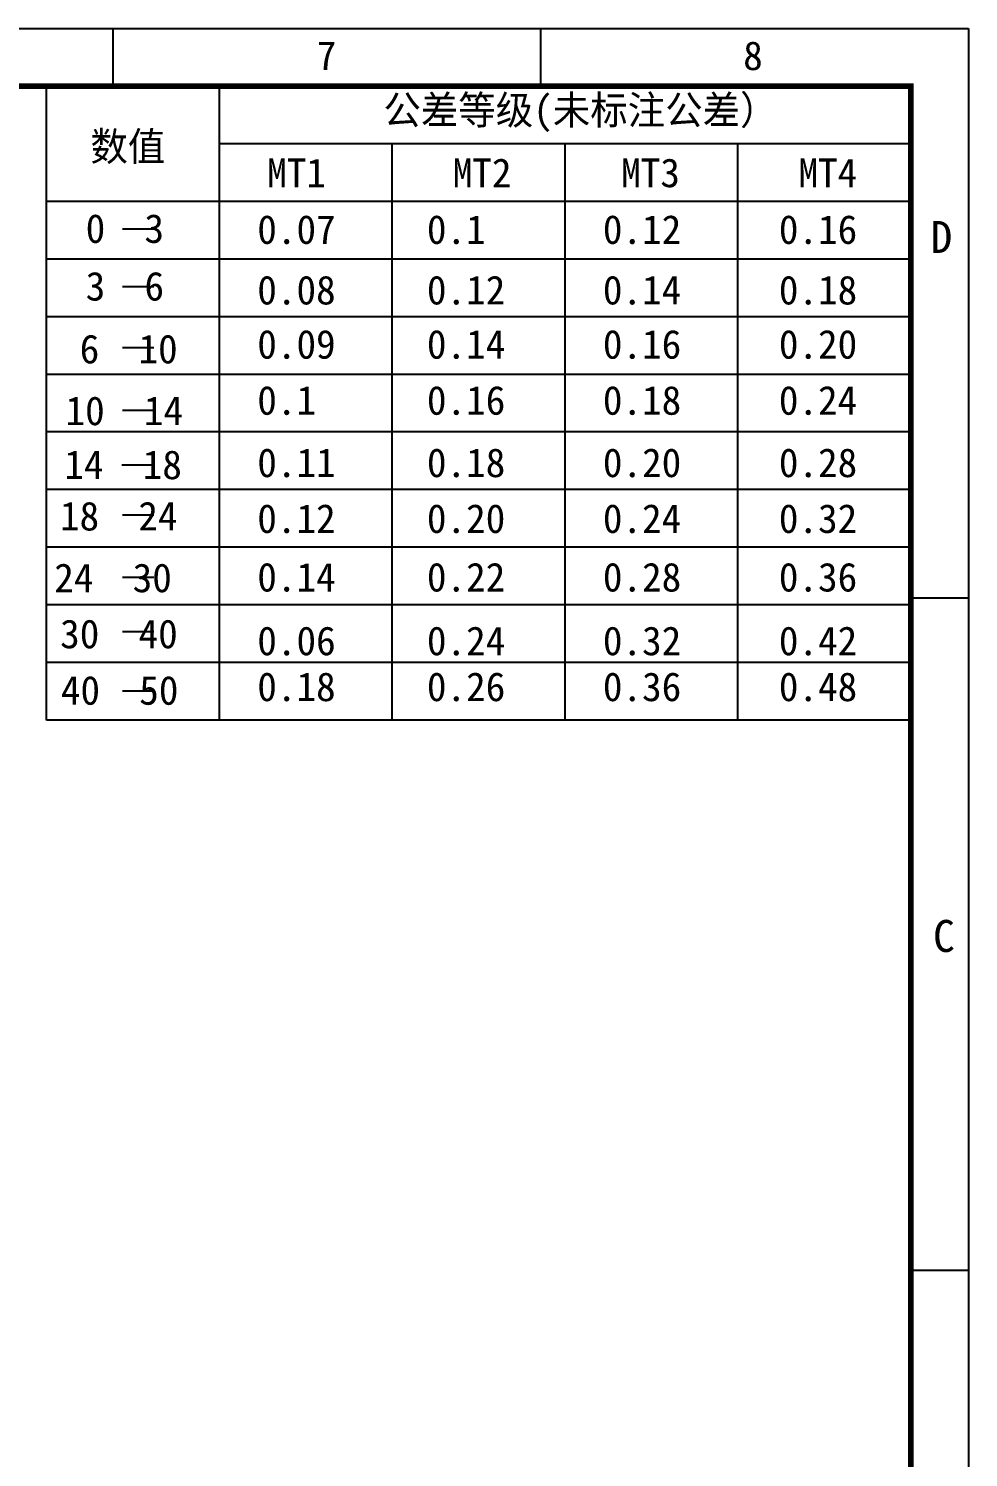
# Model space of a CAD drawing. Header units: millimetres. Extents: x 17516 to 18184, y 29403 to 29876.
# Drawn here: x 18000.5 to 18184, y 29596.9 to 29875.8 of the extents above; entities that cross this region are included whole.
import ezdxf

# ---------------------------------------------------------------- set-up
doc = ezdxf.new("R2010")
doc.units = ezdxf.units.MM
doc.layers.add('title bar', color=7, linetype='Continuous')
doc.styles.add('宝明', font='simhei.ttf')

msp = doc.modelspace()

# ---------------------------------------------------------------- linework, layer by layer
for p, q in [((18004.045, 29740.791), (18004.045, 29864.541)), ((18037.795, 29740.791), (18037.795, 29864.541)), ((18172.795, 29853.291), (18037.795, 29853.291)), ((18071.545, 29740.791), (18071.545, 29853.291)), ((18105.295, 29740.791), (18105.295, 29853.291)), ((18139.045, 29740.791), (18139.045, 29853.291)), ((18172.795, 29842.041), (18004.045, 29842.041)), ((18018.867, 29836.686), (18025.004, 29836.686)), ((18172.795, 29830.791), (18004.045, 29830.791)), ((18018.867, 29825.427), (18025.004, 29825.427)), ((18172.795, 29819.541), (18004.045, 29819.541)), ((18018.867, 29813.517), (18025.004, 29813.517)), ((18172.795, 29808.291), (18004.045, 29808.291)), ((18018.867, 29801.302), (18025.004, 29801.302)), ((18172.795, 29797.041), (18004.045, 29797.041)), ((18018.761, 29790.646), (18024.897, 29790.646)), ((18172.795, 29785.791), (18004.045, 29785.791)), ((18018.867, 29780.876), (18025.004, 29780.876)), ((18172.795, 29774.541), (18004.045, 29774.541)), ((18018.867, 29768.693), (18025.004, 29768.693)), ((18172.795, 29763.291), (18004.045, 29763.291)), ((18018.867, 29758.063), (18025.004, 29758.063)), ((18172.795, 29752.041), (18004.045, 29752.041)), ((18018.867, 29746.533), (18025.004, 29746.533)), ((18172.795, 29740.791), (18004.045, 29740.791))]:
    msp.add_line(p, q)
at = {"layer": 'title bar', "color": 0}
for p, q in [((17515.798, 29875.791), (18184.045, 29875.791)), ((18016.983, 29875.791), (18016.983, 29864.541)), ((18100.514, 29875.791), (18100.514, 29864.541)), ((18184.045, 29875.791), (18184.045, 29403.294)), ((17527.048, 29864.541), (18172.795, 29864.541)), ((18172.795, 29864.541), (18172.795, 29414.544)), ((18172.931, 29764.696), (18184.045, 29764.696)), ((18172.931, 29633.446), (18184.045, 29633.446))]:
    msp.add_line(p, q, dxfattribs=at)
at = {"layer": 'title bar', "color": 0, "const_width": 1.125}
msp.add_lwpolyline([(17527.048, 29414.544), (18172.795, 29414.544), (18172.795, 29864.541), (17527.048, 29864.541)], dxfattribs=at)

# ---------------------------------------------------------------- texts
at = {"char_height": 5.625, "attachment_point": 1}
for s, insert, width in [('公差等级(未标注公差）', (18069.813, 29862.706), 84.58182), ('数值', (18012.597, 29855.593), 32.39392), ('MT1', (18047.118, 29850.451), 33.75), ('MT2', (18083.346, 29850.451), 33.75), ('MT3', (18116.228, 29850.451), 33.75), ('MT4', (18150.856, 29850.451), 33.75), ('0  3', (18011.672, 29839.575), 21.58994), ('3  6', (18011.672, 29828.317), 21.58994), ('6  10', (18010.503, 29816.053), 33.41948), ('10  14', (18007.738, 29803.998), 39.07583), ('14  18', (18007.508, 29793.46), 35.13244), ('18  24', (18006.653, 29783.439), 35.13244), ('24  30', (18005.538, 29771.383), 35.13244), ('30  40', (18006.688, 29760.442), 35.13244), ('40  50', (18006.826, 29749.422), 35.13244)]:
    msp.add_mtext(s, dxfattribs=dict(at, insert=insert, width=width))
for s, insert in [('0.07', (18045.183, 29839.384)), ('0.1', (18078.304, 29839.384)), ('0.12', (18112.663, 29839.384)), ('0.16', (18147.023, 29839.384)), ('0.08', (18045.183, 29827.561)), ('0.12', (18078.304, 29827.561)), ('0.14', (18112.663, 29827.561)), ('0.18', (18147.023, 29827.561)), ('0.09', (18045.183, 29816.974)), ('0.14', (18078.304, 29816.974)), ('0.16', (18112.663, 29816.974)), ('0.20', (18147.023, 29816.974)), ('0.1', (18045.183, 29806.033)), ('0.16', (18078.304, 29806.033)), ('0.18', (18112.663, 29806.033)), ('0.24', (18147.023, 29806.033)), ('0.11', (18045.183, 29793.858)), ('0.18', (18078.304, 29793.858)), ('0.20', (18112.663, 29793.858)), ('0.28', (18147.023, 29793.858)), ('0.12', (18045.183, 29782.953)), ('0.20', (18078.304, 29782.953)), ('0.24', (18112.663, 29782.953)), ('0.32', (18147.023, 29782.953)), ('0.14', (18045.183, 29771.522)), ('0.22', (18078.304, 29771.522)), ('0.28', (18112.663, 29771.522)), ('0.36', (18147.023, 29771.522)), ('0.06', (18045.183, 29759.083)), ('0.24', (18078.304, 29759.083)), ('0.32', (18112.663, 29759.083)), ('0.42', (18147.023, 29759.083)), ('0.18', (18045.183, 29750.127)), ('0.26', (18078.304, 29750.127)), ('0.36', (18112.663, 29750.127)), ('0.48', (18147.023, 29750.127))]:
    msp.add_mtext(s, dxfattribs=dict(at, insert=insert))
at = {"layer": 'title bar', "color": 0, "style": '宝明'}
for s, height, p in [('7', 5.625, (18056.792, 29867.694)), ('8', 5.625, (18140.062, 29867.694)), ('D', 6.25, (18176.647, 29831.983)), ('C', 6.25, (18177.128, 29695.533))]:
    msp.add_text(s, height=height, dxfattribs=at).set_placement(p)

doc.saveas('drawing.dxf')
